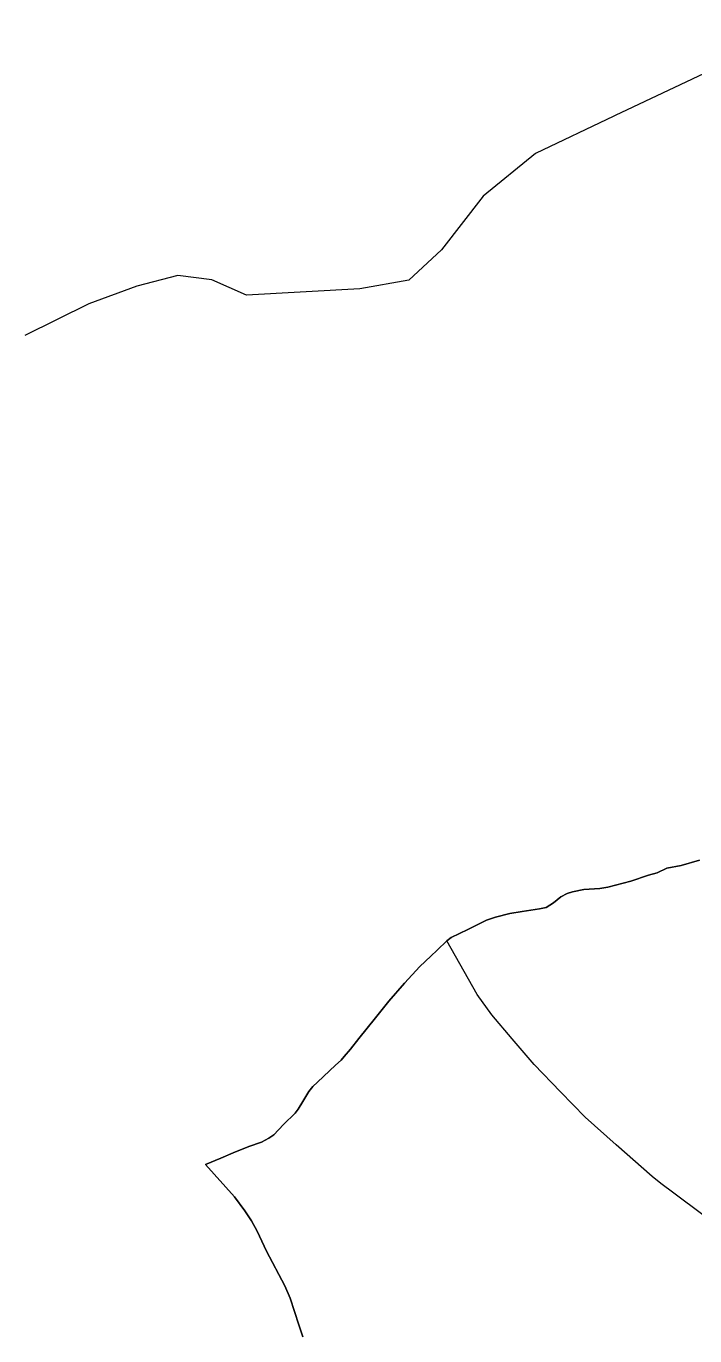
# Model space of a CAD drawing. Extents: x 1189447 to 1205702, y 6141591 to 6152844.
# Drawn here: x 1201638 to 1203027, y 6149988 to 6152712 of the extents above; entities that cross this region are included whole.
import ezdxf

# ---------------------------------------------------------------- set-up
doc = ezdxf.new("R2010")
doc.units = 0
doc.linetypes.add('CONTINU', pattern=[0])
for name, color, linetype in [('1LIEUDIT', 7, 'CONTINU'), ('1PARCELLE', 7, 'CONTINU'), ('1SECTION', 7, 'CONTINU'), ('1SUBDSECT', 7, 'CONTINU')]:
    doc.layers.add(name, color=color, linetype=linetype)

msp = doc.modelspace()

# ---------------------------------------------------------------- linework, layer by layer
at = {"layer": '1LIEUDIT'}
msp.add_lwpolyline([(1202212.81, 6149985.29), (1202204.38, 6150010.41), (1202186.5, 6150065.96), (1202175.44, 6150091.57), (1202137.14, 6150164.03), (1202117.79, 6150205.65), (1202105.94, 6150226.5), (1202092.7, 6150247.66), (1202070.76, 6150276.63), (1202010.88, 6150344.27), (1202042.18, 6150356.98), (1202067.79, 6150368.23), (1202100.83, 6150381.47), (1202126.71, 6150390.65), (1202141.92, 6150398.8), (1202152.62, 6150405.96), (1202172.77, 6150427.38), (1202197.23, 6150450.91), (1202203.18, 6150459.37), (1202212.64, 6150475.17), (1202225.44, 6150495.65), (1202233.81, 6150505.93), (1202243.4, 6150515.4), (1202280.9, 6150550.8), (1202292.84, 6150561.02), (1202298.6, 6150568.55), (1202311.9, 6150583.98), (1202329.03, 6150606.11), (1202363.57, 6150648.8), (1202391.45, 6150683.5), (1202424.04, 6150721.47), (1202455.97, 6150756.16), (1202478.8, 6150777.24), (1202492.31, 6150789.98), (1202511.92, 6150809.12), (1202521.28, 6150815.89), (1202555.61, 6150832.96), (1202594.61, 6150852.28), (1202613.46, 6150858.37), (1202642.95, 6150865.81), (1202668.45, 6150870.2), (1202705.05, 6150875.95), (1202718.59, 6150878.73), (1202733.75, 6150888.52), (1202749.05, 6150900.67), (1202762.26, 6150907.93), (1202773.17, 6150911.22), (1202797.05, 6150915.92), (1202830.38, 6150918.04), (1202846.73, 6150920.67), (1202894.37, 6150933.06), (1202931.33, 6150946.16), (1202949.46, 6150950.39), (1202969.15, 6150960.72), (1202999.31, 6150966.02), (1203037.41, 6150976.83)], dxfattribs=at)
at = {"layer": '1PARCELLE'}
for points in [[(1203044.15, 6150239.4), (1202984.09, 6150284.21), (1202956.71, 6150304.39), (1202938.98, 6150319.29), (1202863.94, 6150385.21), (1202799.74, 6150442.26), (1202748.21, 6150495.46), (1202693.89, 6150551.79), (1202647.73, 6150605.45), (1202605.33, 6150655.46), (1202575.51, 6150697.31), (1202511.92, 6150809.12), (1202521.28, 6150815.89), (1202555.61, 6150832.96), (1202594.61, 6150852.28), (1202613.46, 6150858.37), (1202642.95, 6150865.81), (1202668.45, 6150870.2), (1202705.05, 6150875.95), (1202718.59, 6150878.73), (1202733.75, 6150888.52), (1202749.05, 6150900.67), (1202762.26, 6150907.93), (1202773.17, 6150911.22), (1202797.05, 6150915.92), (1202830.38, 6150918.04), (1202846.73, 6150920.67), (1202894.37, 6150933.06), (1202931.33, 6150946.16), (1202949.46, 6150950.39), (1202969.15, 6150960.72), (1202999.31, 6150966.02), (1203037.41, 6150976.83)], [(1203044.15, 6150239.4), (1202984.09, 6150284.21), (1202956.71, 6150304.39), (1202938.98, 6150319.29), (1202863.94, 6150385.21), (1202799.74, 6150442.26), (1202748.21, 6150495.46), (1202693.89, 6150551.79), (1202647.73, 6150605.45), (1202605.33, 6150655.46), (1202575.51, 6150697.31), (1202511.92, 6150809.12), (1202492.31, 6150789.98), (1202478.8, 6150777.24), (1202455.97, 6150756.16), (1202424.04, 6150721.47), (1202391.45, 6150683.5), (1202363.57, 6150648.8), (1202329.03, 6150606.11), (1202311.9, 6150583.98), (1202298.6, 6150568.55), (1202292.84, 6150561.02), (1202280.9, 6150550.8), (1202243.4, 6150515.4), (1202233.81, 6150505.93), (1202225.44, 6150495.65), (1202212.64, 6150475.17), (1202203.18, 6150459.37), (1202197.23, 6150450.91), (1202172.77, 6150427.38), (1202152.62, 6150405.96), (1202141.92, 6150398.8), (1202126.71, 6150390.65), (1202100.83, 6150381.47), (1202067.79, 6150368.23), (1202042.18, 6150356.98), (1202010.88, 6150344.27), (1202070.76, 6150276.63), (1202092.7, 6150247.66), (1202105.94, 6150226.5), (1202117.79, 6150205.65), (1202137.14, 6150164.03), (1202175.44, 6150091.57), (1202186.5, 6150065.96), (1202204.38, 6150010.41), (1202212.81, 6149985.29)]]:
    msp.add_lwpolyline(points, dxfattribs=at)
at = {"layer": '1SECTION'}
msp.add_lwpolyline([(1203255.25, 6152711.83), (1202861.94, 6152525.85), (1202859.23, 6152524.57), (1202696.1, 6152447.06), (1202587.83, 6152358.36), (1202501.04, 6152246.54), (1202433.16, 6152183.53), (1202331.15, 6152165.45), (1202095.74, 6152152.64), (1202023.47, 6152184.37), (1201953.12, 6152193.25), (1201868.27, 6152170.99), (1201768.31, 6152134.34), (1201634.88, 6152068.53)], dxfattribs=at)
at = {"layer": '1SUBDSECT'}
msp.add_lwpolyline([(1203037.41, 6150976.83), (1202999.31, 6150966.02), (1202969.15, 6150960.72), (1202949.46, 6150950.39), (1202931.33, 6150946.16), (1202894.37, 6150933.06), (1202846.73, 6150920.67), (1202830.38, 6150918.04), (1202797.05, 6150915.92), (1202773.17, 6150911.22), (1202762.26, 6150907.93), (1202749.05, 6150900.67), (1202733.75, 6150888.52), (1202718.59, 6150878.73), (1202705.05, 6150875.95), (1202668.45, 6150870.2), (1202642.95, 6150865.81), (1202613.46, 6150858.37), (1202594.61, 6150852.28), (1202555.61, 6150832.96), (1202521.28, 6150815.89), (1202511.92, 6150809.12), (1202492.31, 6150789.98), (1202478.8, 6150777.24), (1202455.97, 6150756.16), (1202424.04, 6150721.47), (1202391.45, 6150683.5), (1202363.57, 6150648.8), (1202329.03, 6150606.11), (1202311.9, 6150583.98), (1202298.6, 6150568.55), (1202292.84, 6150561.02), (1202280.9, 6150550.8), (1202243.4, 6150515.4), (1202233.81, 6150505.93), (1202225.44, 6150495.65), (1202212.64, 6150475.17), (1202203.18, 6150459.37), (1202197.23, 6150450.91), (1202172.77, 6150427.38), (1202152.62, 6150405.96), (1202141.92, 6150398.8), (1202126.71, 6150390.65), (1202100.83, 6150381.47), (1202067.79, 6150368.23), (1202042.18, 6150356.98), (1202010.88, 6150344.27), (1202070.76, 6150276.63), (1202092.7, 6150247.66), (1202105.94, 6150226.5), (1202117.79, 6150205.65), (1202137.14, 6150164.03), (1202175.44, 6150091.57), (1202186.5, 6150065.96), (1202204.38, 6150010.41), (1202212.81, 6149985.29)], dxfattribs=at)

doc.saveas('drawing.dxf')
